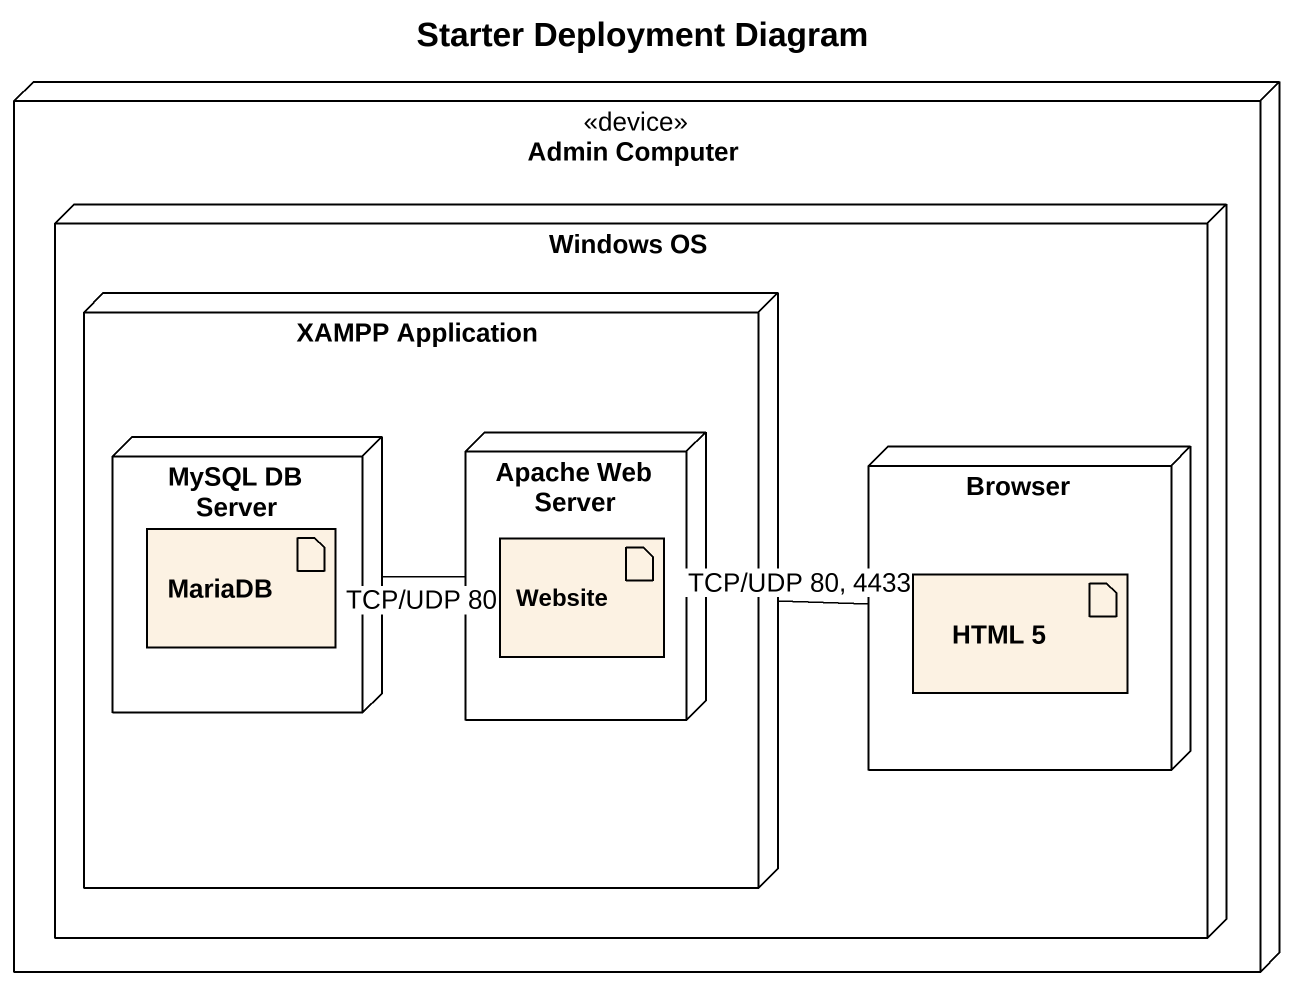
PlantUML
@startuml
title Starter Deployment Diagram
node "Admin Computer" as Admin_Computer <<device>> {
  node "Windows OS" as Windows_OS {
    node "XAMPP Application" as XAMPP_Application {
      node "MySQL DB Server" as MySQL_DB_Server {
        artifact MariaDB
      }
      node "Apache Web Server" as Apache_Web_Server {
        artifact Website
      }
    }
    node Browser {
      artifact "HTML 5" as HTML_5
    }
  }
}
XAMPP_Application -right- Browser : TCP/UDP 80, 4433
MySQL_DB_Server -right- Apache_Web_Server : TCP/UDP 80
@enduml
